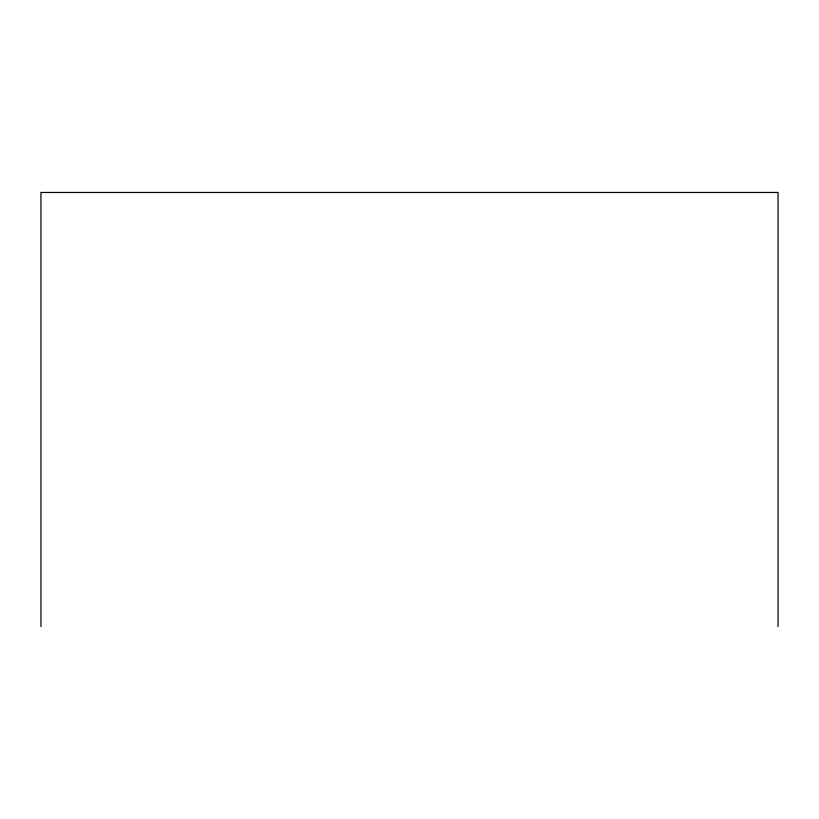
<?xml version="1.0" encoding="UTF-8"?>
<svg xmlns="http://www.w3.org/2000/svg" width="819" height="819" viewBox="0 0 819 819"><rect width="100%" height="100%" fill="white"/><g stroke="black" fill="none" stroke-linecap="round" stroke-linejoin="round"><path stroke-width="1.23" d="M778.05 626.535L778.05 192.465L40.95 192.465L40.95 626.535"/></g></svg>
